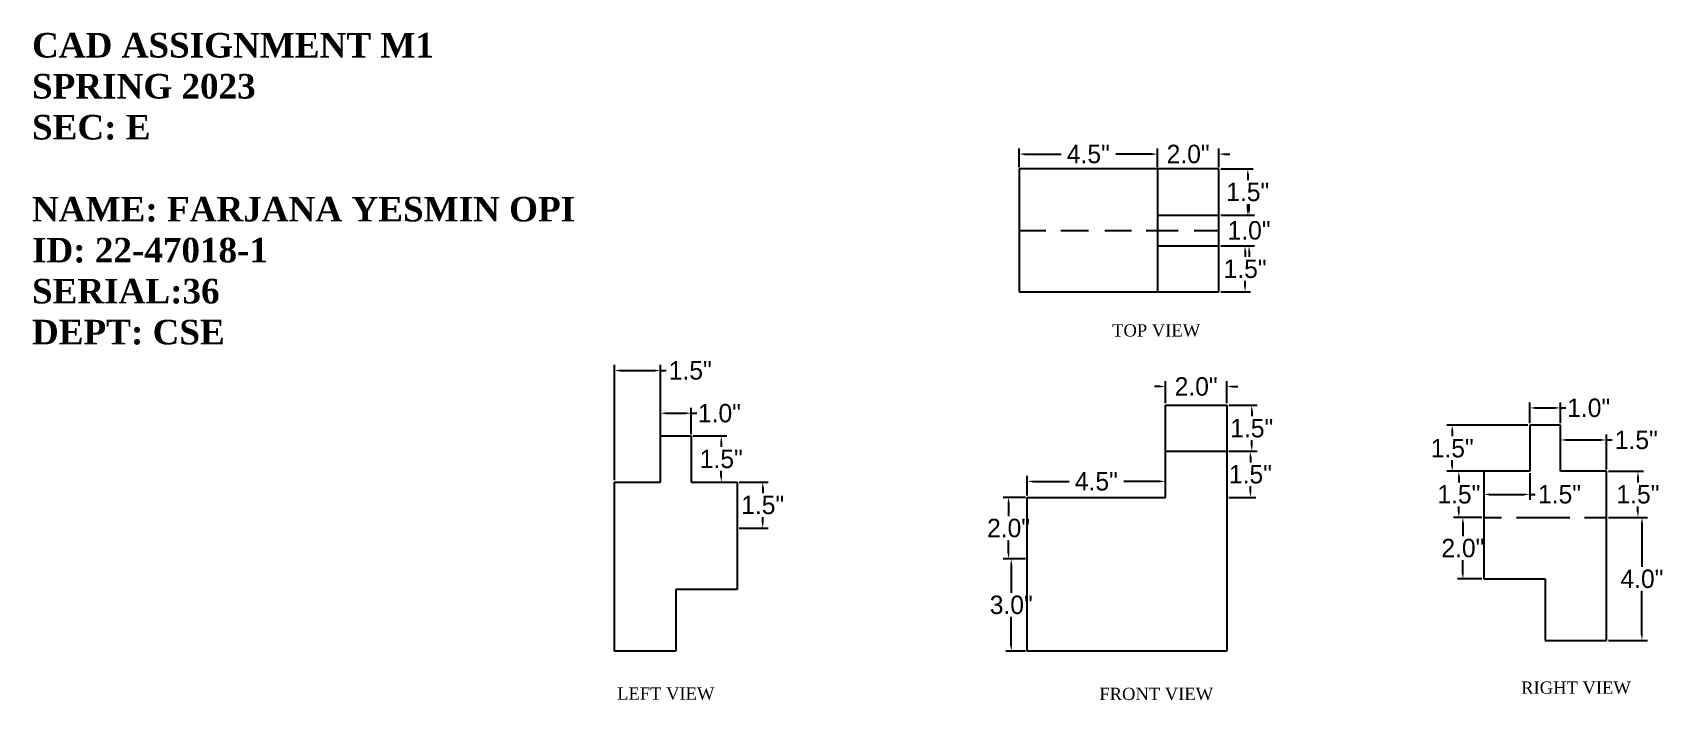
# Model space of a CAD drawing. Header units: inches. Extents: x 18.7 to 71.9, y 15.2 to 36.9.
import ezdxf

# ---------------------------------------------------------------- set-up
doc = ezdxf.new("R2010")
doc.units = ezdxf.units.IN
doc.header["$LTSCALE"] = 5
doc.header["$MEASUREMENT"] = 0
doc.linetypes.add('ACAD_ISO03W100', pattern=[30, 12, -18])
doc.dimstyles.get("Standard").update_dxf_attribs({"dimtxt": 0.6, "dimasz": 0.18, "dimexe": 0.18, "dimexo": 0.0625, "dimgap": 0.09, "dimtad": 0, "dimtih": 1, "dimtoh": 1, "dimdec": 1, "dimzin": 0, "dimdsep": 46, "dimlunit": 3, "dimtxsty": 'Standard', "dimcen": 0.09, "dimclrt": 5, "dimadec": 0, "dimazin": 0, "dimtfac": 1, "dimtdec": 1, "dimtofl": 0, "dimtmove": 0, "dimatfit": 3, "dimfxl": 1, "dimtolj": 1, "dimtzin": 0, "dimarcsym": 0})

# ---------------------------------------------------------------- blocks, each defined once
blk = doc.blocks.new('*D19')
at = {"color": 0, "lineweight": -2}
for p, q in [((50.846, 32.508), (50.846, 33.11)), ((55.346, 32.508), (55.346, 33.11)), ((51.026, 32.93), (52.206, 32.93)), ((55.166, 32.93), (53.986, 32.93))]:
    blk.add_line(p, q, dxfattribs=at)
at = {"color": 0}
for points in [[(51.026, 32.96), (51.026, 32.9), (50.846, 32.93)], [(55.166, 32.96), (55.166, 32.9), (55.346, 32.93)]]:
    blk.add_solid(points, dxfattribs=at)
at = {"layer": 'Defpoints', "color": 0}
for p in [(50.846, 32.93), (50.846, 32.445), (55.346, 32.445)]:
    blk.add_point(p, dxfattribs=at)
at = {"color": 5, "insert": (53.096, 32.93), "char_height": 0.6, "attachment_point": 5}
blk.add_mtext('\\A1;4.5"', dxfattribs=at)
blk = doc.blocks.new('*D20')
at = {"color": 0, "lineweight": -2}
for p, q in [((55.346, 32.508), (55.346, 33.11)), ((57.346, 32.508), (57.346, 33.11)), ((55.166, 32.93), (54.986, 32.93)), ((57.526, 32.93), (57.706, 32.93))]:
    blk.add_line(p, q, dxfattribs=at)
at = {"color": 0}
for points in [[(55.166, 32.96), (55.166, 32.9), (55.346, 32.93)], [(57.526, 32.96), (57.526, 32.9), (57.346, 32.93)]]:
    blk.add_solid(points, dxfattribs=at)
at = {"layer": 'Defpoints', "color": 0}
for p in [(55.346, 32.445), (57.346, 32.93), (57.346, 32.445)]:
    blk.add_point(p, dxfattribs=at)
at = {"color": 5, "insert": (56.346, 32.93), "char_height": 0.6, "attachment_point": 5}
blk.add_mtext('\\A1;2.0"', dxfattribs=at)
blk = doc.blocks.new('*D21')
at = {"color": 0, "lineweight": -2}
for p, q in [((57.409, 32.445), (58.468, 32.445)), ((58.288, 32.265), (58.288, 32.085)), ((57.409, 30.945), (58.468, 30.945)), ((58.288, 31.125), (58.288, 31.305))]:
    blk.add_line(p, q, dxfattribs=at)
at = {"color": 0}
for points in [[(58.258, 32.265), (58.318, 32.265), (58.288, 32.445)], [(58.258, 31.125), (58.318, 31.125), (58.288, 30.945)]]:
    blk.add_solid(points, dxfattribs=at)
at = {"layer": 'Defpoints', "color": 0}
for p in [(57.346, 32.445), (58.288, 32.445), (57.346, 30.945)]:
    blk.add_point(p, dxfattribs=at)
at = {"color": 5, "insert": (58.288, 31.695), "char_height": 0.6, "attachment_point": 5}
blk.add_mtext('\\A1;1.5"', dxfattribs=at)
blk = doc.blocks.new('*D22')
at = {"color": 0, "lineweight": -2}
for p, q in [((57.409, 30.945), (58.511, 30.945)), ((58.331, 31.125), (58.331, 31.305)), ((57.409, 29.945), (58.511, 29.945)), ((58.331, 29.765), (58.331, 29.585))]:
    blk.add_line(p, q, dxfattribs=at)
at = {"color": 0}
for points in [[(58.301, 31.125), (58.361, 31.125), (58.331, 30.945)], [(58.301, 29.765), (58.361, 29.765), (58.331, 29.945)]]:
    blk.add_solid(points, dxfattribs=at)
at = {"layer": 'Defpoints', "color": 0}
for p in [(57.346, 30.945), (58.331, 30.945), (57.346, 29.945)]:
    blk.add_point(p, dxfattribs=at)
at = {"color": 5, "insert": (58.331, 30.445), "char_height": 0.6, "attachment_point": 5}
blk.add_mtext('\\A1;1.0"', dxfattribs=at)
blk = doc.blocks.new('*D23')
at = {"color": 0, "lineweight": -2}
for p, q in [((57.409, 29.945), (58.381, 29.945)), ((58.201, 29.765), (58.201, 29.585)), ((58.201, 28.625), (58.201, 28.805)), ((57.409, 28.445), (58.381, 28.445))]:
    blk.add_line(p, q, dxfattribs=at)
at = {"color": 0}
for points in [[(58.171, 29.765), (58.231, 29.765), (58.201, 29.945)], [(58.171, 28.625), (58.231, 28.625), (58.201, 28.445)]]:
    blk.add_solid(points, dxfattribs=at)
at = {"layer": 'Defpoints', "color": 0}
for p in [(57.346, 29.945), (58.201, 29.945), (57.346, 28.445)]:
    blk.add_point(p, dxfattribs=at)
at = {"color": 5, "insert": (58.201, 29.195), "char_height": 0.6, "attachment_point": 5}
blk.add_mtext('\\A1;1.5"', dxfattribs=at)
blk = doc.blocks.new('*D24')
at = {"color": 0, "lineweight": -2}
for p, q in [((67.471, 24.168), (67.471, 24.85)), ((67.651, 24.67), (68.291, 24.67)), ((68.471, 24.168), (68.471, 24.85)), ((68.471, 24.67), (68.651, 24.67))]:
    blk.add_line(p, q, dxfattribs=at)
at = {"color": 0}
for points in [[(67.651, 24.7), (67.651, 24.64), (67.471, 24.67)], [(68.291, 24.7), (68.291, 24.64), (68.471, 24.67)]]:
    blk.add_solid(points, dxfattribs=at)
at = {"layer": 'Defpoints', "color": 0}
for p in [(68.471, 24.67), (67.471, 24.106), (68.471, 24.106)]:
    blk.add_point(p, dxfattribs=at)
at = {"color": 5, "insert": (69.391, 24.67), "char_height": 0.6, "attachment_point": 5}
blk.add_mtext('\\A1;1.0"', dxfattribs=at)
blk = doc.blocks.new('*D25')
at = {"color": 0, "lineweight": -2}
for p, q in [((65.971, 22.543), (65.971, 21.676)), ((67.471, 22.543), (67.471, 21.676)), ((66.151, 21.856), (67.291, 21.856)), ((67.471, 21.856), (67.651, 21.856))]:
    blk.add_line(p, q, dxfattribs=at)
at = {"color": 0}
for points in [[(66.151, 21.886), (66.151, 21.826), (65.971, 21.856)], [(67.291, 21.886), (67.291, 21.826), (67.471, 21.856)]]:
    blk.add_solid(points, dxfattribs=at)
at = {"layer": 'Defpoints', "color": 0}
for p in [(65.971, 22.606), (67.471, 22.606), (67.471, 21.856)]:
    blk.add_point(p, dxfattribs=at)
at = {"color": 5, "insert": (68.441, 21.856), "char_height": 0.6, "attachment_point": 5}
blk.add_mtext('\\A1;1.5"', dxfattribs=at)
blk = doc.blocks.new('*D26')
at = {"color": 0, "lineweight": -2}
for p, q in [((67.408, 24.106), (64.766, 24.106)), ((64.946, 23.926), (64.946, 23.746)), ((64.946, 22.786), (64.946, 22.966)), ((67.408, 22.606), (64.766, 22.606))]:
    blk.add_line(p, q, dxfattribs=at)
at = {"color": 0}
for points in [[(64.916, 23.926), (64.976, 23.926), (64.946, 24.106)], [(64.916, 22.786), (64.976, 22.786), (64.946, 22.606)]]:
    blk.add_solid(points, dxfattribs=at)
at = {"layer": 'Defpoints', "color": 0}
for p in [(64.946, 24.106), (67.471, 24.106), (67.471, 22.606)]:
    blk.add_point(p, dxfattribs=at)
at = {"color": 5, "insert": (64.946, 23.356), "char_height": 0.6, "attachment_point": 5}
blk.add_mtext('\\A1;1.5"', dxfattribs=at)
blk = doc.blocks.new('*D27')
at = {"color": 0, "lineweight": -2}
for p, q in [((68.471, 22.668), (68.471, 23.806)), ((68.651, 23.626), (69.791, 23.626)), ((69.971, 22.668), (69.971, 23.806)), ((69.971, 23.626), (70.151, 23.626))]:
    blk.add_line(p, q, dxfattribs=at)
at = {"color": 0}
for points in [[(68.651, 23.656), (68.651, 23.596), (68.471, 23.626)], [(69.791, 23.656), (69.791, 23.596), (69.971, 23.626)]]:
    blk.add_solid(points, dxfattribs=at)
at = {"layer": 'Defpoints', "color": 0}
for p in [(69.971, 23.626), (68.471, 22.606), (69.971, 22.606)]:
    blk.add_point(p, dxfattribs=at)
at = {"color": 5, "insert": (70.941, 23.626), "char_height": 0.6, "attachment_point": 5}
blk.add_mtext('\\A1;1.5"', dxfattribs=at)
blk = doc.blocks.new('*D28')
at = {"color": 0, "lineweight": -2}
for p, q in [((70.033, 22.606), (71.175, 22.606)), ((70.995, 22.426), (70.995, 22.246)), ((70.995, 21.286), (70.995, 21.466)), ((70.033, 21.106), (71.175, 21.106))]:
    blk.add_line(p, q, dxfattribs=at)
at = {"color": 0}
for points in [[(70.965, 22.426), (71.025, 22.426), (70.995, 22.606)], [(70.965, 21.286), (71.025, 21.286), (70.995, 21.106)]]:
    blk.add_solid(points, dxfattribs=at)
at = {"layer": 'Defpoints', "color": 0}
for p in [(69.971, 22.606), (70.995, 22.606), (69.971, 21.106)]:
    blk.add_point(p, dxfattribs=at)
at = {"color": 5, "insert": (70.995, 21.856), "char_height": 0.6, "attachment_point": 5}
blk.add_mtext('\\A1;1.5"', dxfattribs=at)
blk = doc.blocks.new('*D29')
at = {"color": 0, "lineweight": -2}
for p, q in [((70.033, 21.106), (71.305, 21.106)), ((71.125, 20.926), (71.125, 19.496)), ((71.125, 17.286), (71.125, 18.716)), ((70.033, 17.106), (71.305, 17.106))]:
    blk.add_line(p, q, dxfattribs=at)
at = {"color": 0}
for points in [[(71.095, 20.926), (71.155, 20.926), (71.125, 21.106)], [(71.095, 17.286), (71.155, 17.286), (71.125, 17.106)]]:
    blk.add_solid(points, dxfattribs=at)
at = {"layer": 'Defpoints', "color": 0}
for p in [(69.971, 21.106), (71.125, 21.106), (69.971, 17.106)]:
    blk.add_point(p, dxfattribs=at)
at = {"color": 5, "insert": (71.125, 19.106), "char_height": 0.6, "attachment_point": 5}
blk.add_mtext('\\A1;4.0"', dxfattribs=at)
blk = doc.blocks.new('*D30')
at = {"color": 0, "lineweight": -2}
for p, q in [((65.908, 22.606), (64.983, 22.606)), ((65.163, 22.426), (65.163, 22.246)), ((65.163, 21.286), (65.163, 21.466)), ((65.908, 21.106), (64.983, 21.106))]:
    blk.add_line(p, q, dxfattribs=at)
at = {"color": 0}
for points in [[(65.133, 22.426), (65.193, 22.426), (65.163, 22.606)], [(65.133, 21.286), (65.193, 21.286), (65.163, 21.106)]]:
    blk.add_solid(points, dxfattribs=at)
at = {"layer": 'Defpoints', "color": 0}
for p in [(65.163, 22.606), (65.971, 22.606), (65.971, 21.106)]:
    blk.add_point(p, dxfattribs=at)
at = {"color": 5, "insert": (65.163, 21.856), "char_height": 0.6, "attachment_point": 5}
blk.add_mtext('\\A1;1.5"', dxfattribs=at)
blk = doc.blocks.new('*D31')
at = {"color": 0, "lineweight": -2}
for p, q in [((65.908, 21.106), (65.114, 21.106)), ((65.294, 20.926), (65.294, 20.496)), ((65.294, 19.286), (65.294, 19.716)), ((65.908, 19.106), (65.114, 19.106))]:
    blk.add_line(p, q, dxfattribs=at)
at = {"color": 0}
for points in [[(65.264, 20.926), (65.324, 20.926), (65.294, 21.106)], [(65.264, 19.286), (65.324, 19.286), (65.294, 19.106)]]:
    blk.add_solid(points, dxfattribs=at)
at = {"layer": 'Defpoints', "color": 0}
for p in [(65.971, 21.106), (65.294, 19.106), (65.971, 19.106)]:
    blk.add_point(p, dxfattribs=at)
at = {"color": 5, "insert": (65.294, 20.106), "char_height": 0.6, "attachment_point": 5}
blk.add_mtext('\\A1;2.0"', dxfattribs=at)
blk = doc.blocks.new('*D32')
at = {"color": 0, "lineweight": -2}
for p, q in [((51.045, 19.758), (50.405, 19.758)), ((50.585, 19.578), (50.585, 18.648)), ((50.585, 16.938), (50.585, 17.868)), ((51.045, 16.758), (50.405, 16.758))]:
    blk.add_line(p, q, dxfattribs=at)
at = {"color": 0}
for points in [[(50.555, 19.578), (50.615, 19.578), (50.585, 19.758)], [(50.555, 16.938), (50.615, 16.938), (50.585, 16.758)]]:
    blk.add_solid(points, dxfattribs=at)
at = {"layer": 'Defpoints', "color": 0}
for p in [(50.585, 19.758), (51.107, 19.758), (51.107, 16.758)]:
    blk.add_point(p, dxfattribs=at)
at = {"color": 5, "insert": (50.585, 18.258), "char_height": 0.6, "attachment_point": 5}
blk.add_mtext('\\A1;3.0"', dxfattribs=at)
blk = doc.blocks.new('*D33')
at = {"color": 0, "lineweight": -2}
for p, q in [((51.045, 21.758), (50.318, 21.758)), ((50.498, 21.578), (50.498, 21.148)), ((50.498, 19.938), (50.498, 20.368)), ((51.045, 19.758), (50.318, 19.758))]:
    blk.add_line(p, q, dxfattribs=at)
at = {"color": 0}
for points in [[(50.468, 21.578), (50.528, 21.578), (50.498, 21.758)], [(50.468, 19.938), (50.528, 19.938), (50.498, 19.758)]]:
    blk.add_solid(points, dxfattribs=at)
at = {"layer": 'Defpoints', "color": 0}
for p in [(50.498, 21.758), (51.107, 21.758), (51.107, 19.758)]:
    blk.add_point(p, dxfattribs=at)
at = {"color": 5, "insert": (50.498, 20.758), "char_height": 0.6, "attachment_point": 5}
blk.add_mtext('\\A1;2.0"', dxfattribs=at)
blk = doc.blocks.new('*D34')
at = {"color": 0, "lineweight": -2}
for p, q in [((51.107, 21.82), (51.107, 22.459)), ((55.607, 21.82), (55.607, 22.459)), ((51.287, 22.279), (52.467, 22.279)), ((55.427, 22.279), (54.247, 22.279))]:
    blk.add_line(p, q, dxfattribs=at)
at = {"color": 0}
for points in [[(51.287, 22.309), (51.287, 22.249), (51.107, 22.279)], [(55.427, 22.309), (55.427, 22.249), (55.607, 22.279)]]:
    blk.add_solid(points, dxfattribs=at)
at = {"layer": 'Defpoints', "color": 0}
for p in [(55.607, 22.279), (51.107, 21.758), (55.607, 21.758)]:
    blk.add_point(p, dxfattribs=at)
at = {"color": 5, "insert": (53.357, 22.279), "char_height": 0.6, "attachment_point": 5}
blk.add_mtext('\\A1;4.5"', dxfattribs=at)
blk = doc.blocks.new('*D35')
at = {"color": 0, "lineweight": -2}
for p, q in [((57.67, 23.258), (58.555, 23.258)), ((58.375, 23.078), (58.375, 22.898)), ((58.375, 21.938), (58.375, 22.118)), ((57.67, 21.758), (58.555, 21.758))]:
    blk.add_line(p, q, dxfattribs=at)
at = {"color": 0}
for points in [[(58.345, 23.078), (58.405, 23.078), (58.375, 23.258)], [(58.345, 21.938), (58.405, 21.938), (58.375, 21.758)]]:
    blk.add_solid(points, dxfattribs=at)
at = {"layer": 'Defpoints', "color": 0}
for p in [(57.607, 23.258), (57.607, 21.758), (58.375, 21.758)]:
    blk.add_point(p, dxfattribs=at)
at = {"color": 5, "insert": (58.375, 22.508), "char_height": 0.6, "attachment_point": 5}
blk.add_mtext('\\A1;1.5"', dxfattribs=at)
blk = doc.blocks.new('*D36')
at = {"color": 0, "lineweight": -2}
for p, q in [((57.67, 24.758), (58.598, 24.758)), ((58.418, 24.578), (58.418, 24.398)), ((58.418, 23.438), (58.418, 23.618)), ((57.67, 23.258), (58.598, 23.258))]:
    blk.add_line(p, q, dxfattribs=at)
at = {"color": 0}
for points in [[(58.388, 24.578), (58.448, 24.578), (58.418, 24.758)], [(58.388, 23.438), (58.448, 23.438), (58.418, 23.258)]]:
    blk.add_solid(points, dxfattribs=at)
at = {"layer": 'Defpoints', "color": 0}
for p in [(57.607, 24.758), (58.418, 24.758), (57.607, 23.258)]:
    blk.add_point(p, dxfattribs=at)
at = {"color": 5, "insert": (58.418, 24.008), "char_height": 0.6, "attachment_point": 5}
blk.add_mtext('\\A1;1.5"', dxfattribs=at)
blk = doc.blocks.new('*D37')
at = {"color": 0, "lineweight": -2}
for p, q in [((55.607, 24.82), (55.607, 25.545)), ((57.607, 24.82), (57.607, 25.545)), ((55.427, 25.365), (55.247, 25.365)), ((57.787, 25.365), (57.967, 25.365))]:
    blk.add_line(p, q, dxfattribs=at)
at = {"color": 0}
for points in [[(55.427, 25.395), (55.427, 25.335), (55.607, 25.365)], [(57.787, 25.395), (57.787, 25.335), (57.607, 25.365)]]:
    blk.add_solid(points, dxfattribs=at)
at = {"layer": 'Defpoints', "color": 0}
for p in [(57.607, 25.365), (55.607, 24.758), (57.607, 24.758)]:
    blk.add_point(p, dxfattribs=at)
at = {"color": 5, "insert": (56.607, 25.365), "char_height": 0.6, "attachment_point": 5}
blk.add_mtext('\\A1;2.0"', dxfattribs=at)
blk = doc.blocks.new('*D38')
at = {"color": 0, "lineweight": -2}
for p, q in [((39.162, 23.82), (39.162, 24.676)), ((39.342, 24.496), (39.982, 24.496)), ((40.162, 23.82), (40.162, 24.676)), ((40.162, 24.496), (40.342, 24.496))]:
    blk.add_line(p, q, dxfattribs=at)
at = {"color": 0}
for points in [[(39.342, 24.526), (39.342, 24.466), (39.162, 24.496)], [(39.982, 24.526), (39.982, 24.466), (40.162, 24.496)]]:
    blk.add_solid(points, dxfattribs=at)
at = {"layer": 'Defpoints', "color": 0}
for p in [(40.162, 24.496), (39.162, 23.758), (40.162, 23.758)]:
    blk.add_point(p, dxfattribs=at)
at = {"color": 5, "insert": (41.082, 24.496), "char_height": 0.6, "attachment_point": 5}
blk.add_mtext('\\A1;1.0"', dxfattribs=at)
blk = doc.blocks.new('*D39')
at = {"color": 0, "lineweight": -2}
for p, q in [((37.662, 22.32), (37.662, 26.067)), ((39.162, 22.32), (39.162, 26.067)), ((37.842, 25.887), (38.982, 25.887)), ((39.162, 25.887), (39.342, 25.887))]:
    blk.add_line(p, q, dxfattribs=at)
at = {"color": 0}
for points in [[(37.842, 25.917), (37.842, 25.857), (37.662, 25.887)], [(38.982, 25.917), (38.982, 25.857), (39.162, 25.887)]]:
    blk.add_solid(points, dxfattribs=at)
at = {"layer": 'Defpoints', "color": 0}
for p in [(39.162, 25.887), (37.662, 22.258), (39.162, 22.258)]:
    blk.add_point(p, dxfattribs=at)
at = {"color": 5, "insert": (40.132, 25.887), "char_height": 0.6, "attachment_point": 5}
blk.add_mtext('\\A1;1.5"', dxfattribs=at)
blk = doc.blocks.new('*D40')
at = {"color": 0, "lineweight": -2}
for p, q in [((40.224, 23.758), (41.322, 23.758)), ((41.142, 23.578), (41.142, 23.398)), ((41.142, 22.438), (41.142, 22.618)), ((40.224, 22.258), (41.322, 22.258))]:
    blk.add_line(p, q, dxfattribs=at)
at = {"color": 0}
for points in [[(41.112, 23.578), (41.172, 23.578), (41.142, 23.758)], [(41.112, 22.438), (41.172, 22.438), (41.142, 22.258)]]:
    blk.add_solid(points, dxfattribs=at)
at = {"layer": 'Defpoints', "color": 0}
for p in [(40.162, 23.758), (41.142, 23.758), (40.162, 22.258)]:
    blk.add_point(p, dxfattribs=at)
at = {"color": 5, "insert": (41.142, 23.008), "char_height": 0.6, "attachment_point": 5}
blk.add_mtext('\\A1;1.5"', dxfattribs=at)
blk = doc.blocks.new('*D41')
at = {"color": 0, "lineweight": -2}
for p, q in [((41.724, 22.258), (42.671, 22.258)), ((42.491, 22.078), (42.491, 21.898)), ((41.724, 20.758), (42.671, 20.758)), ((42.491, 20.938), (42.491, 21.118))]:
    blk.add_line(p, q, dxfattribs=at)
at = {"color": 0}
for points in [[(42.461, 22.078), (42.521, 22.078), (42.491, 22.258)], [(42.461, 20.938), (42.521, 20.938), (42.491, 20.758)]]:
    blk.add_solid(points, dxfattribs=at)
at = {"layer": 'Defpoints', "color": 0}
for p in [(41.662, 22.258), (42.491, 22.258), (41.662, 20.758)]:
    blk.add_point(p, dxfattribs=at)
at = {"color": 5, "insert": (42.491, 21.508), "char_height": 0.6, "attachment_point": 5}
blk.add_mtext('\\A1;1.5"', dxfattribs=at)

msp = doc.modelspace()

# ---------------------------------------------------------------- linework, layer by layer
for p, q in [((55.346, 32.445), (50.846, 32.445)), ((50.846, 32.445), (50.846, 30.945)), ((57.346, 32.445), (55.346, 32.445)), ((55.346, 32.445), (55.346, 30.945)), ((57.346, 30.945), (57.346, 32.445)), ((50.846, 30.945), (50.846, 29.945)), ((55.346, 30.945), (55.346, 29.945)), ((55.346, 30.945), (57.346, 30.945)), ((57.346, 29.945), (57.346, 30.945)), ((50.846, 29.945), (50.846, 28.445)), ((55.346, 29.945), (55.346, 28.445)), ((55.346, 29.945), (57.346, 29.945)), ((57.346, 28.445), (57.346, 29.945)), ((50.846, 28.445), (55.346, 28.445)), ((55.346, 28.445), (57.346, 28.445)), ((55.607, 23.258), (55.607, 24.758)), ((55.607, 24.758), (57.607, 24.758)), ((57.607, 24.758), (57.607, 23.258)), ((68.471, 24.106), (67.471, 24.106)), ((67.471, 24.106), (67.471, 22.606)), ((68.471, 22.606), (68.471, 24.106)), ((39.162, 22.258), (39.162, 23.758)), ((39.162, 23.758), (40.162, 23.758)), ((40.162, 23.758), (40.162, 22.258)), ((55.607, 21.758), (55.607, 23.258)), ((55.607, 23.258), (57.607, 23.258)), ((57.607, 23.258), (57.607, 21.758)), ((67.471, 22.606), (65.971, 22.606)), ((65.971, 22.606), (65.971, 21.106)), ((69.971, 22.606), (68.471, 22.606)), ((69.971, 21.106), (69.971, 22.606)), ((37.662, 20.758), (37.662, 22.258)), ((37.662, 22.258), (39.162, 22.258)), ((40.162, 22.258), (41.662, 22.258)), ((41.662, 22.258), (41.662, 20.758)), ((51.107, 19.758), (51.107, 21.758)), ((51.107, 21.758), (55.607, 21.758)), ((57.607, 21.758), (57.607, 19.758)), ((37.662, 16.758), (37.662, 20.758)), ((41.662, 20.758), (41.662, 18.758)), ((65.971, 21.106), (65.971, 19.106)), ((65.971, 21.106), (66.556, 21.106)), ((67.035, 21.106), (68.775, 21.106)), ((69.254, 21.106), (69.971, 21.106)), ((69.971, 17.106), (69.971, 21.106)), ((51.107, 16.758), (51.107, 19.758)), ((57.607, 19.758), (57.607, 16.758)), ((41.662, 18.758), (39.662, 18.758)), ((39.662, 18.758), (39.662, 16.758)), ((65.971, 19.106), (67.971, 19.106)), ((67.971, 19.106), (67.971, 17.106)), ((67.971, 17.106), (69.971, 17.106)), ((39.662, 16.758), (37.662, 16.758)), ((57.607, 16.758), (51.107, 16.758))]:
    msp.add_line(p, q)
at = {"linetype": 'ACAD_ISO03W100'}
for p, q in [((50.846, 30.445), (51.716, 30.445)), ((52.195, 30.445), (53.096, 30.445)), ((53.631, 30.445), (54.502, 30.445)), ((54.98, 30.445), (56.025, 30.445)), ((56.547, 30.445), (57.346, 30.445))]:
    msp.add_line(p, q, dxfattribs=at)

# ---------------------------------------------------------------- texts
at = {"attachment_point": 1}
for s, insert, char_height in [('{\\fTimes New Roman|b1|i0|c0|p18;\\C240;CAD ASSIGNMENT M1\\PSPRING 2023\\PSEC: E\\P\\PNAME: FARJANA YESMIN OPI\\PID: 22-47018-1\\PSERIAL:36\\PDEPT: CSE}', (18.694, 36.872), 0.8), ('{\\fTimes New Roman|b0|i0|c0|p18;TOP VIEW}', (53.871, 27.393), 0.4), ('{\\fTimes New Roman|b0|i0|c0|p18;LEFT VIEW}', (37.75, 15.575), 0.4), ('{\\fTimes New Roman|b0|i0|c0|p18;FRONT VIEW}', (53.455, 15.563), 0.4), ('{\\fTimes New Roman|b0|i0|c0|p18;RIGHT VIEW}', (67.192, 15.767), 0.4)]:
    msp.add_mtext(s, dxfattribs=dict(at, insert=insert, char_height=char_height))

# ---------------------------------------------------------------- dimensions: what is measured, and where the dimension line sits
for base, p1, p2, picture, middle in [((50.846, 32.93), (55.346, 32.445), (50.846, 32.445), '*D19', (53.096, 32.93)), ((57.346, 32.93), (55.346, 32.445), (57.346, 32.445), '*D20', (56.346, 32.93)), ((39.162, 25.887), (37.662, 22.258), (39.162, 22.258), '*D39', (40.132, 25.887)), ((57.607, 25.365), (55.607, 24.758), (57.607, 24.758), '*D37', (56.607, 25.365)), ((68.471, 24.67), (67.471, 24.106), (68.471, 24.106), '*D24', (69.391, 24.67)), ((40.162, 24.496), (39.162, 23.758), (40.162, 23.758), '*D38', (41.082, 24.496)), ((69.971, 23.626), (68.471, 22.606), (69.971, 22.606), '*D27', (70.941, 23.626)), ((55.607, 22.279), (51.107, 21.758), (55.607, 21.758), '*D34', (53.357, 22.279)), ((67.471, 21.856), (65.971, 22.606), (67.471, 22.606), '*D25', (68.441, 21.856))]:
    dim = msp.add_linear_dim(base=base, p1=p1, p2=p2, dimstyle='Standard')
    dim.commit()
    dim.dimension.update_dxf_attribs({"geometry": picture, "text_midpoint": middle})
for base, p1, p2, picture, middle in [((58.288, 32.445), (57.346, 30.945), (57.346, 32.445), '*D21', (58.288, 31.695)), ((58.331, 30.945), (57.346, 29.945), (57.346, 30.945), '*D22', (58.331, 30.445)), ((58.201, 29.945), (57.346, 28.445), (57.346, 29.945), '*D23', (58.201, 29.195)), ((58.418, 24.758), (57.607, 23.258), (57.607, 24.758), '*D36', (58.418, 24.008)), ((64.946, 24.106), (67.471, 22.606), (67.471, 24.106), '*D26', (64.946, 23.356)), ((41.142, 23.758), (40.162, 22.258), (40.162, 23.758), '*D40', (41.142, 23.008)), ((58.375, 21.758), (57.607, 23.258), (57.607, 21.758), '*D35', (58.375, 22.508)), ((65.163, 22.606), (65.971, 21.106), (65.971, 22.606), '*D30', (65.163, 21.856)), ((70.995, 22.606), (69.971, 21.106), (69.971, 22.606), '*D28', (70.995, 21.856)), ((42.491, 22.258), (41.662, 20.758), (41.662, 22.258), '*D41', (42.491, 21.508)), ((50.498, 21.758), (51.107, 19.758), (51.107, 21.758), '*D33', (50.498, 20.758)), ((65.294, 19.106), (65.971, 21.106), (65.971, 19.106), '*D31', (65.294, 20.106)), ((71.125, 21.106), (69.971, 17.106), (69.971, 21.106), '*D29', (71.125, 19.106)), ((50.585, 19.758), (51.107, 16.758), (51.107, 19.758), '*D32', (50.585, 18.258))]:
    dim = msp.add_linear_dim(base=base, p1=p1, p2=p2, angle=90, dimstyle='Standard')
    dim.commit()
    dim.dimension.update_dxf_attribs({"geometry": picture, "text_midpoint": middle})

doc.saveas('drawing.dxf')
